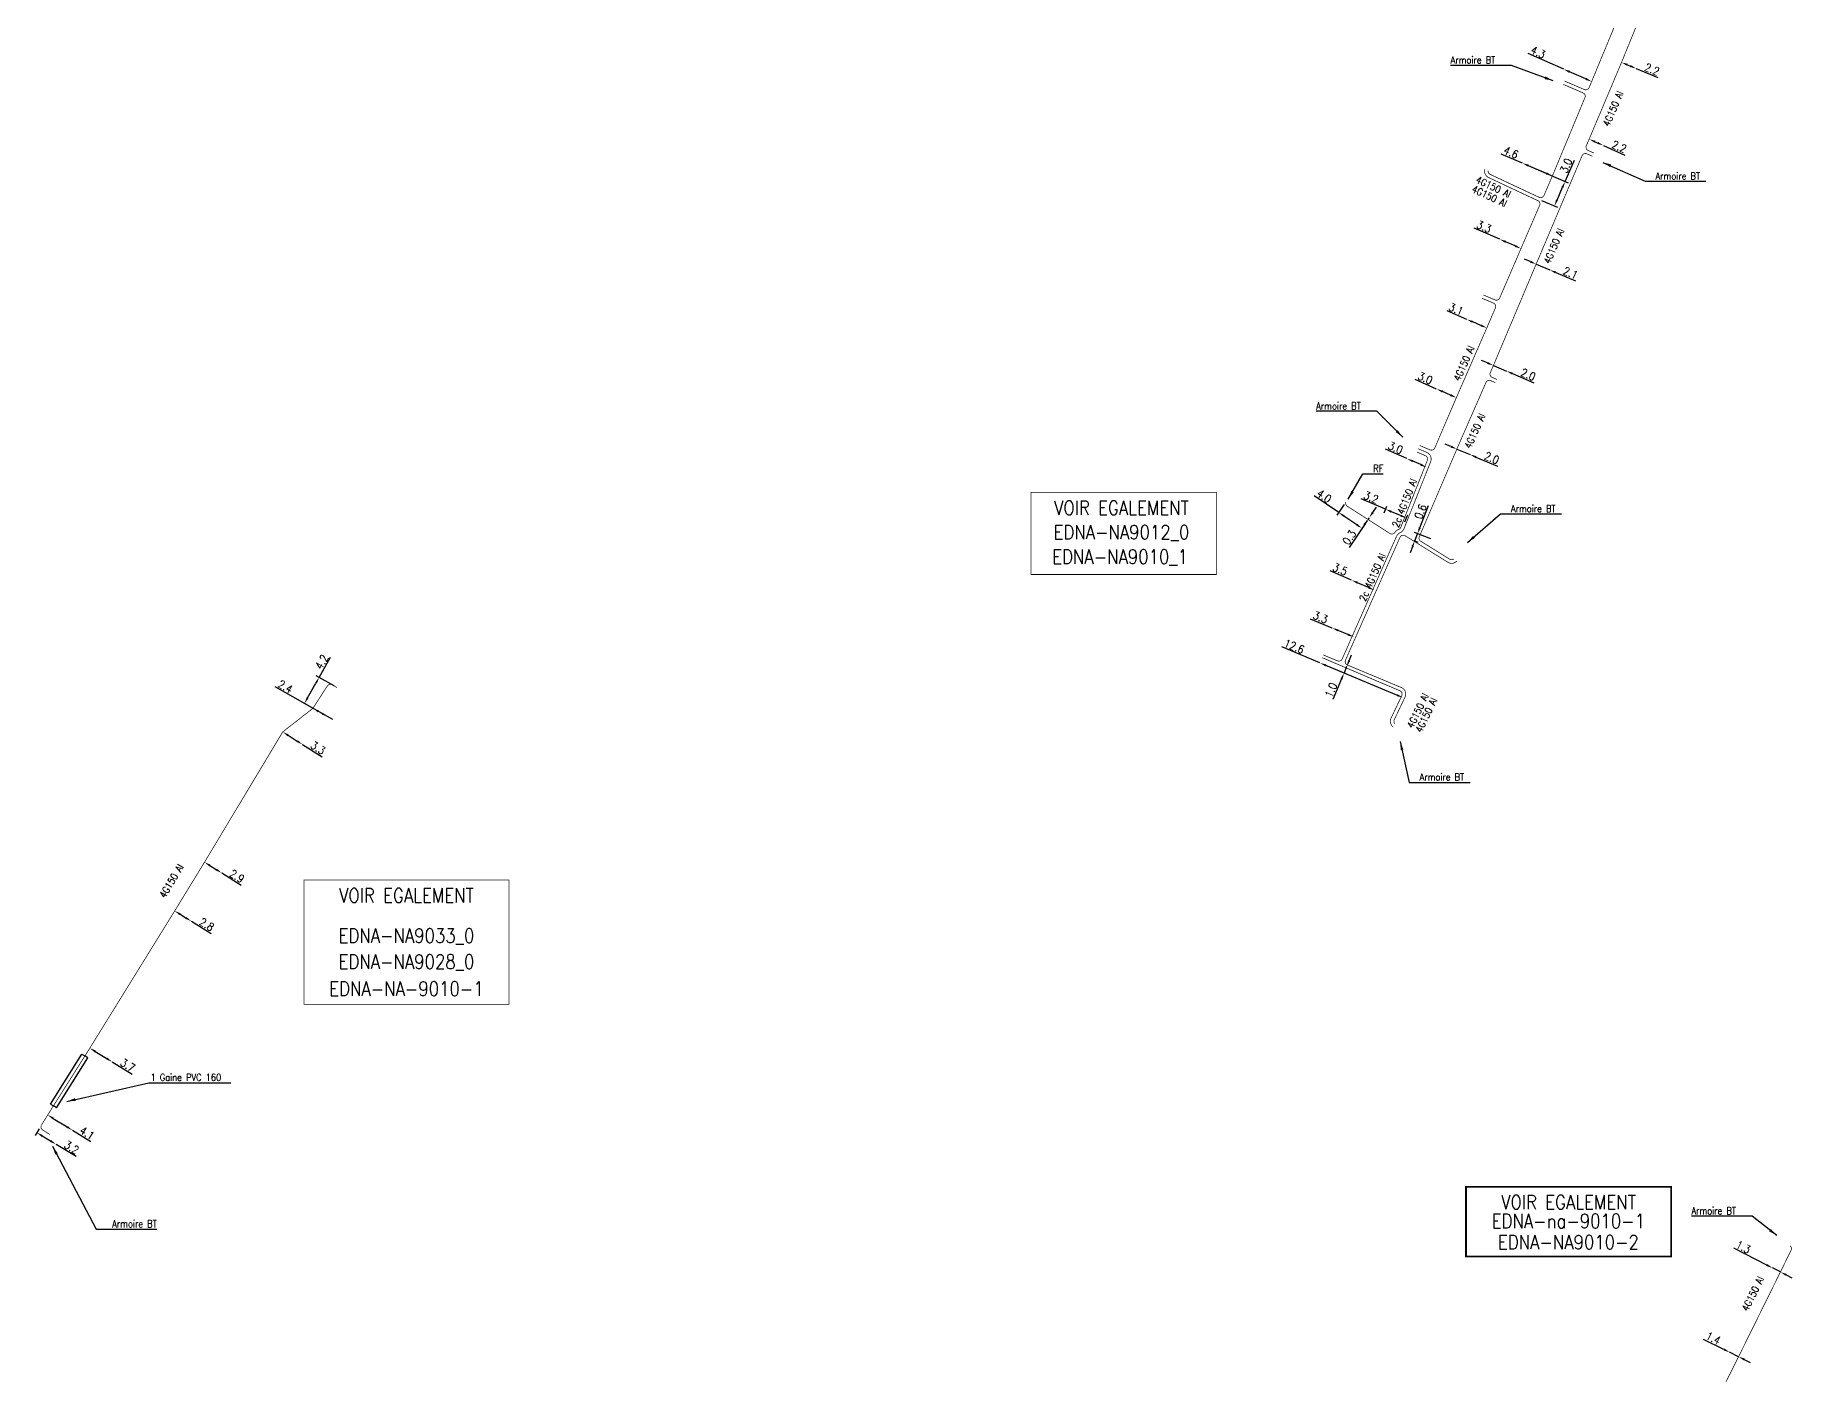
# Model space of a CAD drawing. Header units: millimetres. Extents: x 185001 to 186000, y 126997 to 128000.
# Drawn here: x 185199.6 to 185446.6, y 127233.4 to 127421.7 of the extents above; entities that cross this region are included whole.
import ezdxf
from ezdxf.enums import TextEntityAlignment as Align

# ---------------------------------------------------------------- set-up
doc = ezdxf.new("R2010")
doc.units = ezdxf.units.MM
doc.header["$PDMODE"] = 34
doc.linetypes.add('B_ST_Al', pattern=[2000, 1000, 1000])
doc.layers.get('Defpoints').update_dxf_attribs({"linetype": 'CONTINUOUS'})
for name, color, linetype in [('B_110', 1, 'CONTINUOUS'), ('B_400', 7, 'CONTINUOUS'), ('B_930', 7, 'CONTINUOUS')]:
    doc.layers.add(name, color=color, linetype=linetype)
doc.styles.get("Standard").update_dxf_attribs({"font": 'romans.shx', "width": 0.85})
doc.dimstyles.get("Standard").update_dxf_attribs({"dimtxt": 1.5, "dimasz": 1.2, "dimexe": 0.625, "dimexo": 0.625, "dimgap": 0.25, "dimtad": 1, "dimdec": 1, "dimzin": 0, "dimdsep": 46, "dimtxsty": 'Standard', "dimcen": -0.5, "dimadec": 0, "dimazin": 0, "dimtfac": 1, "dimtdec": 1, "dimtmove": 0, "dimatfit": 3, "dimfxl": 0, "dimtolj": 1, "dimtzin": 0, "dimarcsym": 0})

# ---------------------------------------------------------------- blocks, each defined once
blk = doc.blocks.new('*D92')
at = {"layer": 'B_110', "color": 0, "linetype": 'Continuous', "lineweight": -2, "transparency": 16777216}
for p, q in [((185235.19, 127323.28), (185236.46, 127322.48)), ((185237.22, 127321.99), (185239.99, 127320.24))]:
    blk.add_line(p, q, dxfattribs=at)
at = {"layer": 'B_110', "color": 0, "linetype": 'Continuous', "transparency": 16777216}
for points in [[(185235.27, 127323.4), (185235.11, 127323.15), (185234.43, 127323.76)], [(185236.54, 127322.6), (185236.38, 127322.35), (185237.22, 127321.99)]]:
    blk.add_solid(points, dxfattribs=at)
at = {"layer": 'Defpoints', "color": 0, "linetype": 'Continuous', "transparency": 16777216}
for p in [(185234.43, 127323.76), (185237.22, 127321.99), (185237.22, 127321.99)]:
    blk.add_point(p, dxfattribs=at)
at = {"layer": 'B_110', "color": 0, "linetype": 'Continuous', "transparency": 16777216, "insert": (185239.39, 127321.51), "char_height": 1.125, "attachment_point": 5, "rotation": 327.6861}
blk.add_mtext('\\A1;3.3', dxfattribs=at)
blk = doc.blocks.new('*D93')
at = {"layer": 'B_110', "color": 0, "linetype": 'Continuous', "lineweight": -2, "transparency": 16777216}
for p, q in [((185224.2, 127304.97), (185225.09, 127304.41)), ((185225.85, 127303.93), (185228.59, 127302.22))]:
    blk.add_line(p, q, dxfattribs=at)
at = {"layer": 'B_110', "color": 0, "linetype": 'Continuous', "transparency": 16777216}
for points in [[(185224.28, 127305.09), (185224.12, 127304.84), (185223.43, 127305.44)], [(185225.17, 127304.54), (185225.01, 127304.28), (185225.85, 127303.93)]]:
    blk.add_solid(points, dxfattribs=at)
at = {"layer": 'Defpoints', "color": 0, "linetype": 'Continuous', "transparency": 16777216}
for p in [(185223.43, 127305.44), (185225.85, 127303.93), (185225.85, 127303.93)]:
    blk.add_point(p, dxfattribs=at)
at = {"layer": 'B_110', "color": 0, "linetype": 'Continuous', "transparency": 16777216, "insert": (185228, 127303.47), "char_height": 1.125, "attachment_point": 5, "rotation": 327.9788}
blk.add_mtext('\\A1;2.9', dxfattribs=at)
blk = doc.blocks.new('*D94')
at = {"layer": 'B_110', "color": 0, "linetype": 'Continuous', "lineweight": -2, "transparency": 16777216}
for p, q in [((185220, 127298.12), (185220.81, 127297.62)), ((185221.58, 127297.15), (185224.37, 127295.42))]:
    blk.add_line(p, q, dxfattribs=at)
at = {"layer": 'B_110', "color": 0, "linetype": 'Continuous', "transparency": 16777216}
for points in [[(185220.08, 127298.25), (185219.93, 127297.99), (185219.24, 127298.59)], [(185220.89, 127297.75), (185220.73, 127297.49), (185221.58, 127297.15)]]:
    blk.add_solid(points, dxfattribs=at)
at = {"layer": 'Defpoints', "color": 0, "linetype": 'Continuous', "transparency": 16777216}
for p in [(185219.24, 127298.59), (185221.58, 127297.15), (185221.58, 127297.15)]:
    blk.add_point(p, dxfattribs=at)
at = {"layer": 'B_110', "color": 0, "linetype": 'Continuous', "transparency": 16777216, "insert": (185223.75, 127296.69), "char_height": 1.125, "attachment_point": 5, "rotation": 328.2679}
blk.add_mtext('\\A1;2.8', dxfattribs=at)
blk = doc.blocks.new('*D95')
at = {"layer": 'B_110', "color": 0, "linetype": 'Continuous', "lineweight": -2, "transparency": 16777216}
for p, q in [((185208.08, 127278.83), (185209.7, 127277.84)), ((185210.47, 127277.36), (185213.26, 127275.65))]:
    blk.add_line(p, q, dxfattribs=at)
at = {"layer": 'B_110', "color": 0, "linetype": 'Continuous', "transparency": 16777216}
for points in [[(185208.16, 127278.96), (185208, 127278.7), (185207.31, 127279.3)], [(185209.78, 127277.96), (185209.62, 127277.71), (185210.47, 127277.36)]]:
    blk.add_solid(points, dxfattribs=at)
at = {"layer": 'Defpoints', "color": 0, "linetype": 'Continuous', "transparency": 16777216}
for p in [(185207.31, 127279.3), (185210.47, 127277.36), (185210.47, 127277.36)]:
    blk.add_point(p, dxfattribs=at)
at = {"layer": 'B_110', "color": 0, "linetype": 'Continuous', "transparency": 16777216, "insert": (185212.64, 127276.91), "char_height": 1.125, "attachment_point": 5, "rotation": 328.4145}
blk.add_mtext('\\A1;3.7', dxfattribs=at)
blk = doc.blocks.new('*D96')
at = {"layer": 'B_110', "color": 0, "linetype": 'Continuous', "lineweight": -2, "transparency": 16777216}
for p, q in [((185202.15, 127269.43), (185204.11, 127268.23)), ((185204.88, 127267.75), (185207.43, 127266.18))]:
    blk.add_line(p, q, dxfattribs=at)
at = {"layer": 'B_110', "color": 0, "linetype": 'Continuous', "transparency": 16777216}
for points in [[(185202.23, 127269.56), (185202.07, 127269.31), (185201.39, 127269.91)], [(185204.19, 127268.35), (185204.03, 127268.1), (185204.88, 127267.75)]]:
    blk.add_solid(points, dxfattribs=at)
at = {"layer": 'Defpoints', "color": 0, "linetype": 'Continuous', "transparency": 16777216}
for p in [(185201.39, 127269.91), (185204.88, 127267.75), (185204.88, 127267.75)]:
    blk.add_point(p, dxfattribs=at)
at = {"layer": 'B_110', "color": 0, "linetype": 'Continuous', "transparency": 16777216, "insert": (185206.93, 127267.37), "char_height": 1.125, "attachment_point": 5, "rotation": 328.3274}
blk.add_mtext('\\A1;4.1', dxfattribs=at)
blk = doc.blocks.new('*D97')
at = {"layer": 'B_110', "color": 0, "linetype": 'Continuous', "lineweight": -2, "transparency": 16777216}
for p, q in [((185200.19, 127267.96), (185199.62, 127267.01)), ((185200.63, 127266.95), (185201.79, 127266.25)), ((185202.56, 127265.78), (185205.37, 127264.09))]:
    blk.add_line(p, q, dxfattribs=at)
at = {"layer": 'B_110', "color": 0, "linetype": 'Continuous', "transparency": 16777216}
for points in [[(185200.71, 127267.08), (185200.56, 127266.82), (185199.86, 127267.41)], [(185201.87, 127266.38), (185201.71, 127266.12), (185202.56, 127265.78)]]:
    blk.add_solid(points, dxfattribs=at)
at = {"layer": 'Defpoints', "color": 0, "linetype": 'Continuous', "transparency": 16777216}
for p in [(185200.43, 127268.36), (185202.56, 127265.78), (185202.56, 127265.78)]:
    blk.add_point(p, dxfattribs=at)
at = {"layer": 'B_110', "color": 0, "linetype": 'Continuous', "transparency": 16777216, "insert": (185204.74, 127265.34), "char_height": 1.125, "attachment_point": 5, "rotation": 328.8451}
blk.add_mtext('\\A1;3.2', dxfattribs=at)
blk = doc.blocks.new('*D98')
at = {"layer": 'B_110', "color": 0, "linetype": 'Continuous', "lineweight": -2, "transparency": 16777216}
for p, q in [((185239.55, 127331.42), (185241.16, 127334.27)), ((185237.92, 127328.54), (185239.1, 127330.63)), ((185241.64, 127330.23), (185239.14, 127331.65)), ((185241.47, 127325.5), (185237.07, 127327.99))]:
    blk.add_line(p, q, dxfattribs=at)
at = {"layer": 'B_110', "color": 0, "linetype": 'Continuous', "transparency": 16777216}
for points in [[(185238.97, 127330.71), (185239.23, 127330.56), (185239.55, 127331.42)], [(185237.79, 127328.62), (185238.05, 127328.47), (185237.48, 127327.76)]]:
    blk.add_solid(points, dxfattribs=at)
at = {"layer": 'Defpoints', "color": 0, "linetype": 'Continuous', "transparency": 16777216}
for p in [(185242.05, 127330), (185237.48, 127327.76), (185241.88, 127325.26)]:
    blk.add_point(p, dxfattribs=at)
at = {"layer": 'B_110', "color": 0, "linetype": 'Continuous', "transparency": 16777216, "insert": (185239.92, 127333.6), "char_height": 1.125, "attachment_point": 5, "rotation": 60.4585}
blk.add_mtext('\\A1;4.2', dxfattribs=at)
blk = doc.blocks.new('*D99')
at = {"layer": 'B_110', "color": 0, "linetype": 'Continuous', "lineweight": -2, "transparency": 16777216}
for p, q in [((185238.68, 127327.08), (185233.38, 127330.08)), ((185239.98, 127326.34), (185239.46, 127326.64))]:
    blk.add_line(p, q, dxfattribs=at)
at = {"layer": 'B_110', "color": 0, "linetype": 'Continuous', "transparency": 16777216}
for points in [[(185239.53, 127326.77), (185239.38, 127326.51), (185238.68, 127327.08)], [(185240.05, 127326.47), (185239.91, 127326.21), (185240.76, 127325.9)]]:
    blk.add_solid(points, dxfattribs=at)
at = {"layer": 'Defpoints', "color": 0, "linetype": 'Continuous', "transparency": 16777216}
for p in [(185238.68, 127327.08), (185240.76, 127325.9), (185240.76, 127325.9)]:
    blk.add_point(p, dxfattribs=at)
at = {"layer": 'B_110', "color": 0, "linetype": 'Continuous', "transparency": 16777216, "insert": (185234.8, 127330.13), "char_height": 1.125, "attachment_point": 5, "rotation": 330.4997}
blk.add_mtext('\\A1;2.4', dxfattribs=at)
blk = doc.blocks.new('*D542')
at = {"layer": 'B_110', "color": 0, "linetype": 'Continuous', "lineweight": -2, "transparency": 16777216}
for p, q in [((185423.47, 127417.55), (185423.87, 127417.38)), ((185424.7, 127417.03), (185427.73, 127415.77))]:
    blk.add_line(p, q, dxfattribs=at)
at = {"layer": 'B_110', "color": 0, "linetype": 'Continuous', "transparency": 16777216}
for points in [[(185423.52, 127417.69), (185423.41, 127417.41), (185422.63, 127417.89)], [(185423.93, 127417.52), (185423.81, 127417.24), (185424.7, 127417.03)]]:
    blk.add_solid(points, dxfattribs=at)
at = {"layer": 'Defpoints', "color": 0, "linetype": 'Continuous', "transparency": 16777216}
for p in [(185422.63, 127417.89), (185424.7, 127417.03), (185424.7, 127417.03)]:
    blk.add_point(p, dxfattribs=at)
at = {"layer": 'B_110', "color": 0, "linetype": 'Continuous', "transparency": 16777216, "insert": (185426.92, 127416.92), "char_height": 1.125, "attachment_point": 5, "rotation": 337.3378}
blk.add_mtext('\\A1;2.2', dxfattribs=at)
blk = doc.blocks.new('*D544')
at = {"layer": 'B_110', "color": 0, "linetype": 'Continuous', "lineweight": -2, "transparency": 16777216}
for p, q in [((185414.5, 127416.93), (185409.51, 127419.12)), ((185417.61, 127415.56), (185415.33, 127416.56))]:
    blk.add_line(p, q, dxfattribs=at)
at = {"layer": 'B_110', "color": 0, "linetype": 'Continuous', "transparency": 16777216}
for points in [[(185415.39, 127416.7), (185415.26, 127416.43), (185414.5, 127416.93)], [(185417.67, 127415.7), (185417.55, 127415.43), (185418.43, 127415.2)]]:
    blk.add_solid(points, dxfattribs=at)
at = {"layer": 'Defpoints', "color": 0, "linetype": 'Continuous', "transparency": 16777216}
for p in [(185414.5, 127416.93), (185414.5, 127416.93), (185418.43, 127415.2)]:
    blk.add_point(p, dxfattribs=at)
at = {"layer": 'B_110', "color": 0, "linetype": 'Continuous', "transparency": 16777216, "insert": (185410.9, 127419.32), "char_height": 1.125, "attachment_point": 5, "rotation": 336.3109}
blk.add_mtext('\\A1;4.3', dxfattribs=at)
blk = doc.blocks.new('*D545')
at = {"layer": 'B_110', "color": 0, "linetype": 'Continuous', "lineweight": -2, "transparency": 16777216}
for p, q in [((185408.73, 127403.72), (185405.71, 127405.01)), ((185412.08, 127402.28), (185409.55, 127403.36))]:
    blk.add_line(p, q, dxfattribs=at)
at = {"layer": 'B_110', "color": 0, "linetype": 'Continuous', "transparency": 16777216}
for points in [[(185409.61, 127403.5), (185409.49, 127403.22), (185408.73, 127403.72)], [(185412.14, 127402.42), (185412.02, 127402.14), (185412.91, 127401.92)]]:
    blk.add_solid(points, dxfattribs=at)
at = {"layer": 'Defpoints', "color": 0, "linetype": 'Continuous', "transparency": 16777216}
for p in [(185408.73, 127403.72), (185408.73, 127403.72), (185412.91, 127401.92)]:
    blk.add_point(p, dxfattribs=at)
at = {"layer": 'B_110', "color": 0, "linetype": 'Continuous', "transparency": 16777216, "insert": (185407.1, 127405.23), "char_height": 1.125, "attachment_point": 5, "rotation": 336.7512}
blk.add_mtext('\\A1;4.6', dxfattribs=at)
blk = doc.blocks.new('*D546')
at = {"layer": 'B_110', "color": 0, "linetype": 'Continuous', "lineweight": -2, "transparency": 16777216}
for p, q in [((185418.9, 127406.73), (185419.27, 127406.57)), ((185420.09, 127406.21), (185423.08, 127404.87))]:
    blk.add_line(p, q, dxfattribs=at)
at = {"layer": 'B_110', "color": 0, "linetype": 'Continuous', "transparency": 16777216}
for points in [[(185418.96, 127406.87), (185418.84, 127406.6), (185418.08, 127407.1)], [(185419.33, 127406.71), (185419.21, 127406.43), (185420.09, 127406.21)]]:
    blk.add_solid(points, dxfattribs=at)
at = {"layer": 'Defpoints', "color": 0, "linetype": 'Continuous', "transparency": 16777216}
for p in [(185418.08, 127407.1), (185420.09, 127406.21), (185420.09, 127406.21)]:
    blk.add_point(p, dxfattribs=at)
at = {"layer": 'B_110', "color": 0, "linetype": 'Continuous', "transparency": 16777216, "insert": (185422.3, 127406.04), "char_height": 1.125, "attachment_point": 5, "rotation": 336.016}
blk.add_mtext('\\A1;2.2', dxfattribs=at)
blk = doc.blocks.new('*D547')
at = {"layer": 'B_110', "color": 0, "linetype": 'Continuous', "lineweight": -2, "transparency": 16777216}
for p, q in [((185409.8, 127389.88), (185408.97, 127390.23)), ((185410.63, 127389.53), (185412.55, 127388.71)), ((185413.38, 127388.35), (185416.14, 127387.18))]:
    blk.add_line(p, q, dxfattribs=at)
at = {"layer": 'B_110', "color": 0, "linetype": 'Continuous', "transparency": 16777216}
for points in [[(185409.86, 127390.02), (185409.74, 127389.74), (185410.63, 127389.53)], [(185413.44, 127388.49), (185413.32, 127388.22), (185412.55, 127388.71)]]:
    blk.add_solid(points, dxfattribs=at)
at = {"layer": 'Defpoints', "color": 0, "linetype": 'Continuous', "transparency": 16777216}
for p in [(185410.63, 127389.53), (185412.55, 127388.71), (185412.55, 127388.71)]:
    blk.add_point(p, dxfattribs=at)
at = {"layer": 'B_110', "color": 0, "linetype": 'Continuous', "transparency": 16777216, "insert": (185415.47, 127388.28), "char_height": 1.125, "attachment_point": 5, "rotation": 336.9143}
blk.add_mtext('\\A1;2.1', dxfattribs=at)
blk = doc.blocks.new('*D548')
at = {"layer": 'B_110', "color": 0, "linetype": 'Continuous', "lineweight": -2, "transparency": 16777216}
for p, q in [((185405.51, 127393.02), (185401.9, 127394.57)), ((185407.67, 127392.09), (185406.33, 127392.66))]:
    blk.add_line(p, q, dxfattribs=at)
at = {"layer": 'B_110', "color": 0, "linetype": 'Continuous', "transparency": 16777216}
for points in [[(185406.39, 127392.8), (185406.27, 127392.53), (185405.51, 127393.02)], [(185407.73, 127392.22), (185407.62, 127391.95), (185408.5, 127391.73)]]:
    blk.add_solid(points, dxfattribs=at)
at = {"layer": 'Defpoints', "color": 0, "linetype": 'Continuous', "transparency": 16777216}
for p in [(185405.51, 127393.02), (185405.51, 127393.02), (185408.5, 127391.73)]:
    blk.add_point(p, dxfattribs=at)
at = {"layer": 'B_110', "color": 0, "linetype": 'Continuous', "transparency": 16777216, "insert": (185403.29, 127394.79), "char_height": 1.125, "attachment_point": 5, "rotation": 336.7083}
blk.add_mtext('\\A1;3.3', dxfattribs=at)
blk = doc.blocks.new('*D549')
at = {"layer": 'B_110', "color": 0, "linetype": 'Continuous', "lineweight": -2, "transparency": 16777216}
for p, q in [((185409.16, 127403.53), (185415.13, 127400.97)), ((185414.69, 127401.15), (185416.01, 127404.16)), ((185411.4, 127398.49), (185413.63, 127397.53)), ((185413.56, 127398.54), (185414.33, 127400.33))]:
    blk.add_line(p, q, dxfattribs=at)
at = {"layer": 'B_110', "color": 0, "linetype": 'Continuous', "transparency": 16777216}
for points in [[(185414.2, 127400.39), (185414.47, 127400.27), (185414.69, 127401.15)], [(185413.42, 127398.6), (185413.69, 127398.48), (185413.2, 127397.72)]]:
    blk.add_solid(points, dxfattribs=at)
at = {"layer": 'Defpoints', "color": 0, "linetype": 'Continuous', "transparency": 16777216}
for p in [(185408.73, 127403.72), (185414.69, 127401.15), (185410.97, 127398.67)]:
    blk.add_point(p, dxfattribs=at)
at = {"layer": 'B_110', "color": 0, "linetype": 'Continuous', "transparency": 16777216, "insert": (185414.84, 127403.37), "char_height": 1.125, "attachment_point": 5, "rotation": 66.431}
blk.add_mtext('\\A1;3.0', dxfattribs=at)
blk = doc.blocks.new('*D550')
at = {"layer": 'B_110', "color": 0, "linetype": 'Continuous', "lineweight": -2, "transparency": 16777216}
for p, q in [((185400.89, 127381.76), (185398.12, 127382.94)), ((185402.86, 127380.92), (185401.71, 127381.41))]:
    blk.add_line(p, q, dxfattribs=at)
at = {"layer": 'B_110', "color": 0, "linetype": 'Continuous', "transparency": 16777216}
for points in [[(185401.77, 127381.54), (185401.65, 127381.27), (185400.89, 127381.76)], [(185402.92, 127381.05), (185402.8, 127380.78), (185403.69, 127380.56)]]:
    blk.add_solid(points, dxfattribs=at)
at = {"layer": 'Defpoints', "color": 0, "linetype": 'Continuous', "transparency": 16777216}
for p in [(185400.89, 127381.76), (185400.89, 127381.76), (185403.69, 127380.56)]:
    blk.add_point(p, dxfattribs=at)
at = {"layer": 'B_110', "color": 0, "linetype": 'Continuous', "transparency": 16777216, "insert": (185399.38, 127383.21), "char_height": 1.125, "attachment_point": 5, "rotation": 336.9398}
blk.add_mtext('\\A1;3.1', dxfattribs=at)
blk = doc.blocks.new('*D551')
at = {"layer": 'B_110', "color": 0, "linetype": 'Continuous', "lineweight": -2, "transparency": 16777216}
for p, q in [((185396.64, 127371.97), (185393.64, 127373.3)), ((185398.59, 127371.12), (185397.47, 127371.61))]:
    blk.add_line(p, q, dxfattribs=at)
at = {"layer": 'B_110', "color": 0, "linetype": 'Continuous', "transparency": 16777216}
for points in [[(185397.53, 127371.75), (185397.41, 127371.47), (185396.64, 127371.97)], [(185398.65, 127371.26), (185398.52, 127370.98), (185399.41, 127370.76)]]:
    blk.add_solid(points, dxfattribs=at)
at = {"layer": 'Defpoints', "color": 0, "linetype": 'Continuous', "transparency": 16777216}
for p in [(185396.64, 127371.97), (185396.64, 127371.97), (185399.41, 127370.76)]:
    blk.add_point(p, dxfattribs=at)
at = {"layer": 'B_110', "color": 0, "linetype": 'Continuous', "transparency": 16777216, "insert": (185395.04, 127373.5), "char_height": 1.125, "attachment_point": 5, "rotation": 336.2266}
blk.add_mtext('\\A1;3.0', dxfattribs=at)
blk = doc.blocks.new('*D552')
at = {"layer": 'B_110', "color": 0, "linetype": 'Continuous', "lineweight": -2, "transparency": 16777216}
for p, q in [((185398.65, 127363.88), (185397.82, 127364.23)), ((185399.48, 127363.53), (185401.35, 127362.75)), ((185402.17, 127362.4), (185405.2, 127361.13))]:
    blk.add_line(p, q, dxfattribs=at)
at = {"layer": 'B_110', "color": 0, "linetype": 'Continuous', "transparency": 16777216}
for points in [[(185398.71, 127364.02), (185398.6, 127363.74), (185399.48, 127363.53)], [(185402.23, 127362.54), (185402.12, 127362.26), (185401.35, 127362.75)]]:
    blk.add_solid(points, dxfattribs=at)
at = {"layer": 'Defpoints', "color": 0, "linetype": 'Continuous', "transparency": 16777216}
for p in [(185399.48, 127363.53), (185401.35, 127362.75), (185401.35, 127362.75)]:
    blk.add_point(p, dxfattribs=at)
at = {"layer": 'B_110', "color": 0, "linetype": 'Continuous', "transparency": 16777216, "insert": (185404.39, 127362.28), "char_height": 1.125, "attachment_point": 5, "rotation": 337.1505}
blk.add_mtext('\\A1;2.0', dxfattribs=at)
blk = doc.blocks.new('*D553')
at = {"layer": 'B_110', "color": 0, "linetype": 'Continuous', "lineweight": -2, "transparency": 16777216}
for p, q in [((185403.79, 127375.63), (185402.96, 127375.99)), ((185404.62, 127375.28), (185406.47, 127374.49)), ((185407.3, 127374.13), (185410.31, 127372.85))]:
    blk.add_line(p, q, dxfattribs=at)
at = {"layer": 'B_110', "color": 0, "linetype": 'Continuous', "transparency": 16777216}
for points in [[(185403.85, 127375.77), (185403.73, 127375.49), (185404.62, 127375.28)], [(185407.35, 127374.27), (185407.24, 127374), (185406.47, 127374.49)]]:
    blk.add_solid(points, dxfattribs=at)
at = {"layer": 'Defpoints', "color": 0, "linetype": 'Continuous', "transparency": 16777216}
for p in [(185404.62, 127375.28), (185406.47, 127374.49), (185406.47, 127374.49)]:
    blk.add_point(p, dxfattribs=at)
at = {"layer": 'B_110', "color": 0, "linetype": 'Continuous', "transparency": 16777216, "insert": (185409.51, 127374), "char_height": 1.125, "attachment_point": 5, "rotation": 336.8578}
blk.add_mtext('\\A1;2.0', dxfattribs=at)
blk = doc.blocks.new('*D554')
at = {"layer": 'B_110', "color": 0, "linetype": 'Continuous', "lineweight": -2, "transparency": 16777216}
for p, q in [((185392.47, 127362.18), (185389.47, 127363.49)), ((185394.4, 127361.34), (185393.3, 127361.82))]:
    blk.add_line(p, q, dxfattribs=at)
at = {"layer": 'B_110', "color": 0, "linetype": 'Continuous', "transparency": 16777216}
for points in [[(185393.36, 127361.95), (185393.24, 127361.68), (185392.47, 127362.18)], [(185394.46, 127361.47), (185394.34, 127361.2), (185395.22, 127360.98)]]:
    blk.add_solid(points, dxfattribs=at)
at = {"layer": 'Defpoints', "color": 0, "linetype": 'Continuous', "transparency": 16777216}
for p in [(185392.47, 127362.18), (185392.47, 127362.18), (185395.22, 127360.98)]:
    blk.add_point(p, dxfattribs=at)
at = {"layer": 'B_110', "color": 0, "linetype": 'Continuous', "transparency": 16777216, "insert": (185390.86, 127363.7), "char_height": 1.125, "attachment_point": 5, "rotation": 336.3906}
blk.add_mtext('\\A1;3.0', dxfattribs=at)
blk = doc.blocks.new('*D555')
at = {"layer": 'B_110', "color": 0, "linetype": 'Continuous', "lineweight": -2, "transparency": 16777216}
for p, q in [((185381.95, 127338.37), (185378.92, 127339.63)), ((185384.17, 127337.46), (185382.78, 127338.03))]:
    blk.add_line(p, q, dxfattribs=at)
at = {"layer": 'B_110', "color": 0, "linetype": 'Continuous', "transparency": 16777216}
for points in [[(185382.84, 127338.17), (185382.73, 127337.89), (185381.95, 127338.37)], [(185384.23, 127337.6), (185384.11, 127337.32), (185385, 127337.11)]]:
    blk.add_solid(points, dxfattribs=at)
at = {"layer": 'Defpoints', "color": 0, "linetype": 'Continuous', "transparency": 16777216}
for p in [(185381.95, 127338.37), (185381.95, 127338.37), (185385, 127337.11)]:
    blk.add_point(p, dxfattribs=at)
at = {"layer": 'B_110', "color": 0, "linetype": 'Continuous', "transparency": 16777216, "insert": (185380.31, 127339.87), "char_height": 1.125, "attachment_point": 5, "rotation": 337.5357}
blk.add_mtext('\\A1;3.3', dxfattribs=at)
blk = doc.blocks.new('*D556')
at = {"layer": 'B_110', "color": 0, "linetype": 'Continuous', "lineweight": -2, "transparency": 16777216}
for p, q in [((185384.69, 127345.1), (185381.68, 127346.41)), ((185387.08, 127344.05), (185385.52, 127344.74))]:
    blk.add_line(p, q, dxfattribs=at)
at = {"layer": 'B_110', "color": 0, "linetype": 'Continuous', "transparency": 16777216}
for points in [[(185385.58, 127344.87), (185385.46, 127344.6), (185384.69, 127345.1)], [(185387.14, 127344.19), (185387.02, 127343.92), (185387.91, 127343.69)]]:
    blk.add_solid(points, dxfattribs=at)
at = {"layer": 'Defpoints', "color": 0, "linetype": 'Continuous', "transparency": 16777216}
for p in [(185384.69, 127345.1), (185384.69, 127345.1), (185387.91, 127343.69)]:
    blk.add_point(p, dxfattribs=at)
at = {"layer": 'B_110', "color": 0, "linetype": 'Continuous', "transparency": 16777216, "insert": (185383.07, 127346.62), "char_height": 1.125, "attachment_point": 5, "rotation": 336.4599}
blk.add_mtext('\\A1;3.5', dxfattribs=at)
blk = doc.blocks.new('*D557')
at = {"layer": 'B_110', "color": 0, "linetype": 'Continuous', "lineweight": -2, "transparency": 16777216}
for p, q in [((185382.87, 127354.61), (185379.42, 127356.96)), ((185383.62, 127355.72), (185382.61, 127354.23)), ((185385.4, 127352.89), (185383.61, 127354.11)), ((185386.89, 127353.49), (185385.88, 127352))]:
    blk.add_line(p, q, dxfattribs=at)
at = {"layer": 'B_110', "color": 0, "linetype": 'Continuous', "transparency": 16777216}
for points in [[(185383.7, 127354.23), (185383.53, 127353.98), (185382.87, 127354.61)], [(185385.48, 127353.02), (185385.32, 127352.77), (185386.14, 127352.39)]]:
    blk.add_solid(points, dxfattribs=at)
at = {"layer": 'Defpoints', "color": 0, "linetype": 'Continuous', "transparency": 16777216}
for p in [(185383.88, 127356.1), (185386.14, 127352.39), (185387.16, 127353.88)]:
    blk.add_point(p, dxfattribs=at)
at = {"layer": 'B_110', "color": 0, "linetype": 'Continuous', "transparency": 16777216, "insert": (185380.82, 127356.91), "char_height": 1.125, "attachment_point": 5, "rotation": 325.794}
blk.add_mtext('\\A1;4.0', dxfattribs=at)
blk = doc.blocks.new('*D558')
at = {"layer": 'B_110', "color": 0, "linetype": 'Continuous', "lineweight": -2, "transparency": 16777216}
for p, q in [((185389.45, 127355.07), (185386.03, 127356.51)), ((185389.24, 127354.56), (185389.63, 127355.5)), ((185391.57, 127354.18), (185390.28, 127354.72)), ((185392.19, 127353.32), (185392.58, 127354.26))]:
    blk.add_line(p, q, dxfattribs=at)
at = {"layer": 'B_110', "color": 0, "linetype": 'Continuous', "transparency": 16777216}
for points in [[(185390.34, 127354.86), (185390.22, 127354.58), (185389.45, 127355.07)], [(185391.63, 127354.32), (185391.51, 127354.04), (185392.4, 127353.83)]]:
    blk.add_solid(points, dxfattribs=at)
at = {"layer": 'Defpoints', "color": 0, "linetype": 'Continuous', "transparency": 16777216}
for p in [(185389.06, 127354.13), (185389.45, 127355.07), (185392.01, 127352.89)]:
    blk.add_point(p, dxfattribs=at)
at = {"layer": 'B_110', "color": 0, "linetype": 'Continuous', "transparency": 16777216, "insert": (185387.42, 127356.74), "char_height": 1.125, "attachment_point": 5, "rotation": 337.1738}
blk.add_mtext('\\A1;3.2', dxfattribs=at)
blk = doc.blocks.new('*D559')
at = {"layer": 'B_110', "color": 0, "linetype": 'Continuous', "lineweight": -2, "transparency": 16777216}
for p, q in [((185380.24, 127333.46), (185374.88, 127335.7)), ((185391.06, 127328.94), (185381.07, 127333.11))]:
    blk.add_line(p, q, dxfattribs=at)
at = {"layer": 'B_110', "color": 0, "linetype": 'Continuous', "transparency": 16777216}
for points in [[(185381.13, 127333.25), (185381.01, 127332.97), (185380.24, 127333.46)], [(185391.12, 127329.07), (185391, 127328.8), (185391.89, 127328.59)]]:
    blk.add_solid(points, dxfattribs=at)
at = {"layer": 'Defpoints', "color": 0, "linetype": 'Continuous', "transparency": 16777216}
for p in [(185380.24, 127333.46), (185380.24, 127333.46), (185391.89, 127328.59)]:
    blk.add_point(p, dxfattribs=at)
at = {"layer": 'B_110', "color": 0, "linetype": 'Continuous', "transparency": 16777216, "insert": (185376.62, 127335.78), "char_height": 1.125, "attachment_point": 5, "rotation": 337.3356}
blk.add_mtext('\\A1;12.6', dxfattribs=at)
blk = doc.blocks.new('*D560')
at = {"layer": 'B_110', "color": 0, "linetype": 'Continuous', "lineweight": -2, "transparency": 16777216}
for p, q in [((185387.66, 127354.62), (185388.17, 127355.37)), ((185386.48, 127352.88), (185384.32, 127349.71)), ((185387.16, 127353.88), (185386.99, 127353.63))]:
    blk.add_line(p, q, dxfattribs=at)
at = {"layer": 'B_110', "color": 0, "linetype": 'Continuous', "transparency": 16777216}
for points in [[(185387.54, 127354.71), (185387.79, 127354.54), (185387.16, 127353.88)], [(185386.36, 127352.97), (185386.61, 127352.8), (185386.99, 127353.63)]]:
    blk.add_solid(points, dxfattribs=at)
at = {"layer": 'Defpoints', "color": 0, "linetype": 'Continuous', "transparency": 16777216}
for p in [(185386.99, 127353.63), (185387.16, 127353.88), (185387.16, 127353.88)]:
    blk.add_point(p, dxfattribs=at)
at = {"layer": 'B_110', "color": 0, "linetype": 'Continuous', "transparency": 16777216, "insert": (185384.37, 127351.11), "char_height": 1.125, "attachment_point": 5, "rotation": 55.794}
blk.add_mtext('\\A1;0.3', dxfattribs=at)
blk = doc.blocks.new('*D564')
at = {"layer": 'B_110', "color": 0, "linetype": 'Continuous', "lineweight": -2, "transparency": 16777216}
for p, q in [((185384.34, 127333.77), (185384.69, 127334.6)), ((185380.67, 127333.28), (185384.05, 127331.86)), ((185383.99, 127332.94), (185383.62, 127332.04)), ((185383.27, 127331.21), (185382.06, 127328.31))]:
    blk.add_line(p, q, dxfattribs=at)
at = {"layer": 'B_110', "color": 0, "linetype": 'Continuous', "transparency": 16777216}
for points in [[(185383.13, 127331.27), (185383.41, 127331.16), (185383.62, 127332.04)], [(185384.2, 127333.83), (185384.48, 127333.71), (185383.99, 127332.94)]]:
    blk.add_solid(points, dxfattribs=at)
at = {"layer": 'Defpoints', "color": 0, "linetype": 'Continuous', "transparency": 16777216}
for p in [(185380.24, 127333.46), (185383.62, 127332.04), (185383.99, 127332.94)]:
    blk.add_point(p, dxfattribs=at)
at = {"layer": 'B_110', "color": 0, "linetype": 'Continuous', "transparency": 16777216, "insert": (185381.8, 127329.64), "char_height": 1.125, "attachment_point": 5, "rotation": 67.3323}
blk.add_mtext('\\A1;1.0', dxfattribs=at)
blk = doc.blocks.new('*D565')
at = {"layer": 'B_110', "color": 0, "linetype": 'Continuous', "lineweight": -2, "transparency": 16777216}
for p, q in [((185394.28, 127352.47), (185395.5, 127355.57)), ((185395.84, 127350.89), (185393.52, 127351.81)), ((185393.56, 127350.63), (185393.95, 127351.63)), ((185393.23, 127349.8), (185392.9, 127348.96)), ((185393.42, 127350.69), (185393.99, 127350.46))]:
    blk.add_line(p, q, dxfattribs=at)
at = {"layer": 'B_110', "color": 0, "linetype": 'Continuous', "transparency": 16777216}
for points in [[(185394.14, 127352.53), (185394.42, 127352.42), (185393.95, 127351.63)], [(185393.09, 127349.85), (185393.37, 127349.74), (185393.56, 127350.63)]]:
    blk.add_solid(points, dxfattribs=at)
at = {"layer": 'Defpoints', "color": 0, "linetype": 'Continuous', "transparency": 16777216}
for p in [(185393.95, 127351.63), (185392.99, 127350.86), (185396.28, 127350.72)]:
    blk.add_point(p, dxfattribs=at)
at = {"layer": 'B_110', "color": 0, "linetype": 'Continuous', "transparency": 16777216, "insert": (185394.37, 127354.73), "char_height": 1.125, "attachment_point": 5, "rotation": 68.5122}
blk.add_mtext('\\A1;0.6', dxfattribs=at)
blk = doc.blocks.new('*D632')
at = {"layer": 'B_110', "color": 0, "linetype": 'Continuous', "lineweight": -2, "transparency": 16777216}
for p, q in [((185437.02, 127236.94), (185434.17, 127238.35)), ((185439.08, 127235.92), (185437.83, 127236.54)), ((185439.89, 127235.52), (185440.7, 127235.12))]:
    blk.add_line(p, q, dxfattribs=at)
at = {"layer": 'B_110', "color": 0, "linetype": 'Continuous', "transparency": 16777216}
for points in [[(185437.09, 127237.07), (185436.96, 127236.81), (185437.83, 127236.54)], [(185439.96, 127235.66), (185439.82, 127235.39), (185439.08, 127235.92)]]:
    blk.add_solid(points, dxfattribs=at)
at = {"layer": 'Defpoints', "color": 0, "linetype": 'Continuous', "transparency": 16777216}
for p in [(185437.83, 127236.54), (185437.83, 127236.54), (185439.08, 127235.92)]:
    blk.add_point(p, dxfattribs=at)
at = {"layer": 'B_110', "color": 0, "linetype": 'Continuous', "transparency": 16777216, "insert": (185435.52, 127238.52), "char_height": 1.125, "attachment_point": 5, "rotation": 333.6648}
blk.add_mtext('\\A1;1.4', dxfattribs=at)
blk = doc.blocks.new('*D633')
at = {"layer": 'B_110', "color": 0, "linetype": 'Continuous', "lineweight": -2, "transparency": 16777216}
for p, q in [((185443.05, 127248.8), (185438.4, 127251.17)), ((185444.97, 127247.83), (185443.86, 127248.39)), ((185445.77, 127247.42), (185446.57, 127247.01))]:
    blk.add_line(p, q, dxfattribs=at)
at = {"layer": 'B_110', "color": 0, "linetype": 'Continuous', "transparency": 16777216}
for points in [[(185443.12, 127248.94), (185442.99, 127248.67), (185443.86, 127248.39)], [(185445.84, 127247.55), (185445.7, 127247.29), (185444.97, 127247.83)]]:
    blk.add_solid(points, dxfattribs=at)
at = {"layer": 'Defpoints', "color": 0, "linetype": 'Continuous', "transparency": 16777216}
for p in [(185443.86, 127248.39), (185443.86, 127248.39), (185444.97, 127247.83)]:
    blk.add_point(p, dxfattribs=at)
at = {"layer": 'B_110', "color": 0, "linetype": 'Continuous', "transparency": 16777216, "insert": (185439.74, 127251.33), "char_height": 1.125, "attachment_point": 5, "rotation": 333.0328}
blk.add_mtext('\\A1;1.3', dxfattribs=at)

msp = doc.modelspace()

# ---------------------------------------------------------------- linework, layer by layer
at = {"layer": 'B_110', "linetype": 'B_ST_Al', "const_width": 0.1, "flags": 128}
for points in [[(185414.64, 127415.26), (185417.41, 127414.07, 0.417631), (185418.07, 127414.34), (185418.43, 127415.2), (185425.55, 127432.39), (185434.42, 127454.29), (185438.05, 127463.11, 0.419107), (185437.77, 127463.77), (185435.92, 127464.49)], [(185418.74, 127405.16), (185417.94, 127405.5, -0.414214), (185417.68, 127406.16), (185418.08, 127407.1), (185422.63, 127417.89), (185427.08, 127428.81, -0.450949), (185427.79, 127429.06), (185431.07, 127427.23), (185431.28, 127427.1, 0.363884), (185432.55, 127427.34)], [(185403.88, 127402.65, 0.31589), (185404.16, 127402.15), (185410.21, 127399.31), (185411.05, 127398.92, 0.423229), (185411.72, 127399.17), (185412.91, 127401.92), (185417.49, 127412.95, 0.410805), (185417.23, 127413.6), (185414.44, 127414.8)], [(185405.1, 127373.32), (185404.44, 127373.61, -0.414214), (185404.18, 127374.27), (185404.62, 127375.28), (185410.63, 127389.53), (185417.09, 127404.78, -0.414214), (185417.75, 127405.04), (185418.55, 127404.7)], [(185403.22, 127385.19), (185404.84, 127384.5, 0.414214), (185405.5, 127384.76), (185408.5, 127391.73), (185411.12, 127397.8, 0.405255), (185410.88, 127398.45), (185410.01, 127398.85), (185403.95, 127401.7, -0.365019), (185403.41, 127402.87)], [(185403.02, 127384.73), (185404.64, 127384.04, -0.414214), (185404.9, 127383.38), (185403.69, 127380.56), (185399.41, 127370.76), (185396.37, 127363.67, -0.414098), (185395.72, 127363.41), (185394.26, 127364.03)], [(185404.9, 127372.86), (185404.24, 127373.15, 0.414214), (185403.58, 127372.9), (185399.48, 127363.53), (185394.2, 127351.2, 0.370755), (185394.39, 127350.58), (185398.48, 127348.04, 0.31589), (185399.05, 127348.07, 0.31589)], [(185380.71, 127334.58), (185382.7, 127333.75, 0.408263), (185383.36, 127334.01), (185384.77, 127337.21), (185387.68, 127343.8), (185390.57, 127350.29), (185391.03, 127351.33, -0.085894), (185391.13, 127351.47), (185391.29, 127351.63, -0.09387), (185391.44, 127351.74), (185391.54, 127351.79, 0.191623), (185392.05, 127352.33), (185395.8, 127361.76, 0.40674), (185395.27, 127363.05), (185394.06, 127363.57)], [(185393.87, 127363.11), (185395.07, 127362.59, -0.40674), (185395.34, 127361.95), (185394.99, 127361.08), (185391.59, 127352.51, -0.191623), (185391.33, 127352.24), (185391.23, 127352.19, 0.09387), (185390.92, 127351.98), (185390.69, 127351.73, -0.343881), (185390.09, 127351.64), (185386.99, 127353.63), (185384.08, 127355.49, -0.341925), (185383.88, 127356.1), (185383.88, 127356.1)], [(185390.77, 127324.91, -0.31386), (185390.68, 127325.47), (185392.12, 127328.49), (185392.2, 127328.65, 0.429044), (185391.68, 127330), (185384.09, 127333.17, -0.42019), (185383.82, 127333.83), (185385.23, 127337.02), (185388.14, 127343.59), (185391.49, 127351.12, -0.45473), (185392.21, 127351.34), (185392.99, 127350.86), (185398.22, 127347.61, 0.365019), (185399.49, 127347.8)], [(185380.55, 127334.2), (185383.92, 127332.76), (185391.49, 127329.54, -0.426943), (185391.74, 127328.86), (185391.66, 127328.69), (185390.23, 127325.69, 0.366455), (185390.55, 127324.44, 0.366455)], [(185242.05, 127330), (185241.37, 127330.38, 0.397436), (185240.7, 127330.22), (185238.72, 127327.15, -0.083492), (185238.61, 127327.03), (185234.5, 127323.82, 0.091678), (185234.38, 127323.68), (185223.43, 127305.44), (185219.24, 127298.59), (185207.31, 127279.3), (185206.62, 127278.2), (185202.19, 127271.18), (185201.39, 127269.91), (185200.51, 127268.48, 0.408814), (185200.67, 127267.8), (185201.65, 127267.17)], [(185433.39, 127225.47, 0.356225), (185433.97, 127225.73), (185439.08, 127235.92), (185444.97, 127247.83), (185446.47, 127250.9, 0.363435), (185446.32, 127251.52)]]:
    msp.add_lwpolyline(points, format="xyb", dxfattribs=at)
at = {"layer": 'B_400', "color": 7, "linetype": 'CONTINUOUS'}
for p, q in [((185201.77, 127271.44), (185206.2, 127278.47)), ((185202.61, 127270.91), (185207.05, 127277.94)), ((185206.2, 127278.47), (185206.62, 127278.2)), ((185207.05, 127277.94), (185206.62, 127278.2)), ((185201.77, 127271.44), (185202.19, 127271.18)), ((185202.61, 127270.91), (185202.19, 127271.18))]:
    msp.add_line(p, q, dxfattribs=at)
at = {"layer": 'B_930'}
for points, const_width in [([(185339.6, 127357.45), (185365.69, 127357.45), (185365.69, 127345.89), (185339.6, 127345.89)], 0.1), ([(185237.4, 127302.95), (185266.24, 127302.95), (185266.24, 127285.46), (185237.4, 127285.46)], 0.1), ([(185400.76, 127259.81), (185429.6, 127259.81), (185429.6, 127250), (185400.76, 127250)], 0.25)]:
    msp.add_lwpolyline(points, close=True, dxfattribs=dict(at, const_width=const_width))

# ---------------------------------------------------------------- texts
at = {"layer": 'B_110', "linetype": 'B_ST_Al', "width": 0.85}
for s, rotation, p in [('4G150 Al', 67.0266, (185420.9, 127408.79)), ('4G150 Al', 334.867, (185402.05, 127401.03)), ('4G150 Al', 334.867, (185401.49, 127399.73)), ('4G150 Al', 67.0266, (185412.57, 127389.47)), ('4G150 Al', 66.1657, (185399.9, 127373)), ('4G150 Al', 66.1657, (185401.43, 127363.49)), ('2c 4G150 Al', 68.3127, (185391.27, 127352.42)), ('2c 4G150 Al', 66.1657, (185386.62, 127342.02)), ('4G150 Al', 64.4465, (185393.33, 127324.19)), ('4G150 Al', 64.4465, (185394.52, 127323.57)), ('4G150 Al', 63.6933, (185440.39, 127242.22))]:
    msp.add_text(s, height=1, rotation=rotation, dxfattribs=at).set_placement(p)
msp.add_text('4G150 Al', height=1, rotation=58.9464, dxfattribs=at).set_placement((185218.79, 127302.82), align=Align.MIDDLE)
at = {"layer": 'B_110', "char_height": 1, "attachment_point": 4}
for insert in [(185398.61, 127418.22), (185427.41, 127401.93), (185379.71, 127369.6), (185407.09, 127355.15), (185394.25, 127317.41)]:
    msp.add_mtext('Armoire BT', dxfattribs=dict(at, insert=insert))
at = {"layer": 'B_110', "linetype": 'Continuous', "char_height": 1}
for s, insert, attachment_point in [('RF', (185387.73, 127360.8), 4), ('Armoire BT', (185432.46, 127256.43), 4), ('Armoire BT', (185216.72, 127254.6), 6)]:
    msp.add_mtext(s, dxfattribs=dict(at, insert=insert, attachment_point=attachment_point))
at = {"layer": 'B_400', "insert": (185215.84, 127275.19), "char_height": 1, "attachment_point": 4}
msp.add_mtext('1 Gaine PVC 160', dxfattribs=at)
at = {"layer": 'B_930', "width": 0.85}
for s, p in [('VOIR EGALEMENT', (185352.33, 127354.27)), ('EDNA-NA9012_0', (185352.33, 127350.84)), ('EDNA-NA9010_1', (185352.14, 127347.39)), ('VOIR EGALEMENT', (185251.82, 127299.77)), ('EDNA-NA9033_0', (185251.82, 127294.12)), ('EDNA-NA9028_0', (185251.82, 127290.46)), ('EDNA-NA-9010-1', (185251.82, 127286.66)), ('VOIR EGALEMENT', (185415.18, 127256.64)), ('EDNA-na-9010-1', (185415.16, 127253.99)), ('EDNA-NA9010-2', (185415.16, 127251.02))]:
    msp.add_text(s, height=2, dxfattribs=at).set_placement(p, align=Align.CENTER)

# ---------------------------------------------------------------- dimensions: what is measured, and where the dimension line sits
at = {"layer": 'B_110', "linetype": 'Continuous'}
for base, p1, p2, angle, override, picture, middle in [((185414.5, 127416.93), (185418.43, 127415.2), (185414.5, 127416.93), 336.3109, {"dimscale": 0.75}, '*D544', (185410.6, 127418.64)), ((185424.7, 127417.03), (185422.63, 127417.89), (185424.7, 127417.03), 157.3378, {"dimscale": 0.75}, '*D542', (185426.63, 127416.23)), ((185408.726, 127403.718), (185412.9065, 127401.922), (185408.726, 127403.718), 336.7512, {"dimscale": 0.75}, '*D545', (185406.8064, 127404.5427)), ((185420.09, 127406.21), (185418.08, 127407.1), (185420.09, 127406.21), 156.016, {"dimscale": 0.75}, '*D546', (185422, 127405.36)), ((185405.51, 127393.02), (185408.5, 127391.73), (185405.51, 127393.02), 336.7083, {"dimscale": 0.75}, '*D548', (185402.99, 127394.1)), ((185412.55, 127388.71), (185410.63, 127389.53), (185412.55, 127388.71), 156.9143, {"dimscale": 0.75}, '*D547', (185415.18, 127387.59)), ((185400.89, 127381.76), (185403.69, 127380.56), (185400.89, 127381.76), 336.9398, {"dimscale": 0.75}, '*D550', (185399.09, 127382.52)), ((185396.64, 127371.97), (185399.41, 127370.76), (185396.64, 127371.97), 336.2266, {"dimscale": 0.75}, '*D551', (185394.73, 127372.82)), ((185406.47, 127374.49), (185404.62, 127375.28), (185406.47, 127374.49), 156.8578, {"dimscale": 0.75}, '*D553', (185409.22, 127373.31)), ((185392.47, 127362.18), (185395.22, 127360.98), (185392.47, 127362.18), 336.3906, {"dimscale": 0.75}, '*D554', (185390.56, 127363.01)), ((185401.35, 127362.75), (185399.48, 127363.53), (185401.35, 127362.75), 157.1505, {"dimscale": 0.75}, '*D552', (185404.1, 127361.59)), ((185386.14, 127352.39), (185383.88, 127356.1), (185387.16, 127353.88), 145.794, {"dimscale": 0.75}, '*D557', (185380.4, 127356.29)), ((185389.45, 127355.07), (185392.01, 127352.89), (185389.06, 127354.13), 337.1738, {"dimscale": 0.75}, '*D558', (185387.13, 127356.05)), ((185384.69, 127345.1), (185387.91, 127343.69), (185384.69, 127345.1), 336.4599, {"dimscale": 0.75}, '*D556', (185382.77, 127345.93)), ((185381.95, 127338.37), (185385, 127337.11), (185381.95, 127338.37), 337.5357, {"dimscale": 0.75}, '*D555', (185380.02, 127339.17)), ((185380.24, 127333.46), (185391.89, 127328.59), (185380.24, 127333.46), 337.3356, {"dimscale": 0.75}, '*D559', (185376.33, 127335.09)), ((185237.48, 127327.76), (185242.05, 127330), (185241.88, 127325.26), 60.4585, {"dimscale": 0.75, "dimtxt": 1.5}, '*D98', (185240.58, 127333.23)), ((185383.62, 127332.04), (185383.99, 127332.94), (185380.24, 127333.46), 67.3323, {"dimscale": 0.75}, '*D564', (185382.49, 127329.35)), ((185240.76, 127325.9), (185238.68, 127327.08), (185240.76, 127325.9), 150.4997, {"dimscale": 0.75, "dimtxt": 1.5}, '*D99', (185234.43, 127329.48)), ((185237.22, 127321.99), (185234.43, 127323.76), (185237.22, 127321.99), 147.6861, {"dimscale": 0.75, "dimtxt": 1.5}, '*D92', (185238.99, 127320.88)), ((185225.851, 127303.932), (185223.4346, 127305.4432), (185225.851, 127303.932), 147.9788, {"dimscale": 0.75, "dimtxt": 1.5}, '*D93', (185227.6031, 127302.8363)), ((185221.58, 127297.15), (185219.24, 127298.59), (185221.58, 127297.15), 148.2679, {"dimscale": 0.75, "dimtxt": 1.5}, '*D94', (185223.35, 127296.05)), ((185210.47, 127277.36), (185207.31, 127279.3), (185210.47, 127277.36), 148.4145, {"dimscale": 0.75, "dimtxt": 1.5}, '*D95', (185212.25, 127276.27)), ((185202.56011, 127265.78349), (185200.43474, 127268.35651), (185202.56011, 127265.78349), 148.84514, {"dimscale": 0.75, "dimtxt": 1.5}, '*D97', (185204.34807, 127264.70259)), ((185204.88, 127267.75), (185201.39, 127269.91), (185204.88, 127267.75), 148.3274, {"dimscale": 0.75, "dimtxt": 1.5}, '*D96', (185206.54, 127266.73)), ((185443.8565, 127248.3937), (185444.9706, 127247.8268), (185443.8565, 127248.3937), 333.0328, {"dimscale": 0.75, "dimatfit": 0}, '*D633', (185439.4002, 127250.6611)), ((185437.83, 127236.54), (185439.08, 127235.92), (185437.83, 127236.54), 333.6648, {"dimscale": 0.75, "dimlfac": 1, "dimlunit": 2, "dimatfit": 0}, '*D632', (185435.19, 127237.85))]:
    dim = msp.add_linear_dim(base=base, p1=p1, p2=p2, angle=angle, dimstyle='Standard', override=override, dxfattribs=at)
    dim.commit()
    dim.dimension.update_dxf_attribs({"geometry": picture, "text_midpoint": middle, "dimtype": 160})
for base, p1, p2, angle, text, picture, middle in [((185414.69, 127401.15), (185410.97, 127398.67), (185408.73, 127403.72), 246.431, '3.0', '*D549', (185415.53, 127403.07)), ((185387.16, 127353.88), (185386.99, 127353.63), (185387.16, 127353.88), 235.794, '0.3', '*D560', (185384.99, 127350.69)), ((185393.95, 127351.63), (185392.99, 127350.86), (185396.28, 127350.72), 248.5122, '0.6', '*D565', (185395.06, 127354.46))]:
    dim = msp.add_linear_dim(base=base, p1=p1, p2=p2, angle=angle, text=text, dimstyle='Standard', override={"dimscale": 0.75}, dxfattribs=at)
    dim.commit()
    dim.dimension.update_dxf_attribs({"geometry": picture, "text_midpoint": middle, "dimtype": 160})

# ---------------------------------------------------------------- leaders
at = {"layer": 'B_110', "annotation_type": 0, "has_hookline": 1, "text_width": 7.08}
for points, hookline_direction in [([(185413, 127415.32), (185407.14, 127417.47), (185405.94, 127417.47)], 1), ([(185420.01, 127403.84), (185425.96, 127401.18), (185427.16, 127401.18)], 0), ([(185391.87, 127365.2), (185388.25, 127368.85), (185387.05, 127368.85)], 1), ([(185400.97, 127350.38), (185405.64, 127354.4), (185406.84, 127354.4)], 0), ([(185391.52, 127322.39), (185392.8, 127316.66), (185394, 127316.66)], 0)]:
    msp.add_leader(points, dimstyle='Standard', dxfattribs=dict(at, hookline_direction=hookline_direction))
at = {"layer": 'B_110', "linetype": 'Continuous', "annotation_type": 0, "has_hookline": 1}
for points, hookline_direction, text_width in [([(185384.21, 127356.5), (185386.28, 127360.05), (185387.48, 127360.05)], 0, 1.38), ([(185202.07, 127265.5), (185208.18, 127253.85), (185209.38, 127253.85)], 0, 7.08), ([(185444.44, 127252.97), (185441, 127255.68), (185439.8, 127255.68)], 1, 7.08)]:
    msp.add_leader(points, dimstyle='Standard', dxfattribs=dict(at, hookline_direction=hookline_direction, text_width=text_width))
at = {"layer": 'B_400', "annotation_type": 0, "has_hookline": 1, "hookline_direction": 0, "text_width": 11.29}
msp.add_leader([(185204.1, 127271.81), (185215.59, 127274.44)], dimstyle='Standard', dxfattribs=at)

doc.saveas('drawing.dxf')
